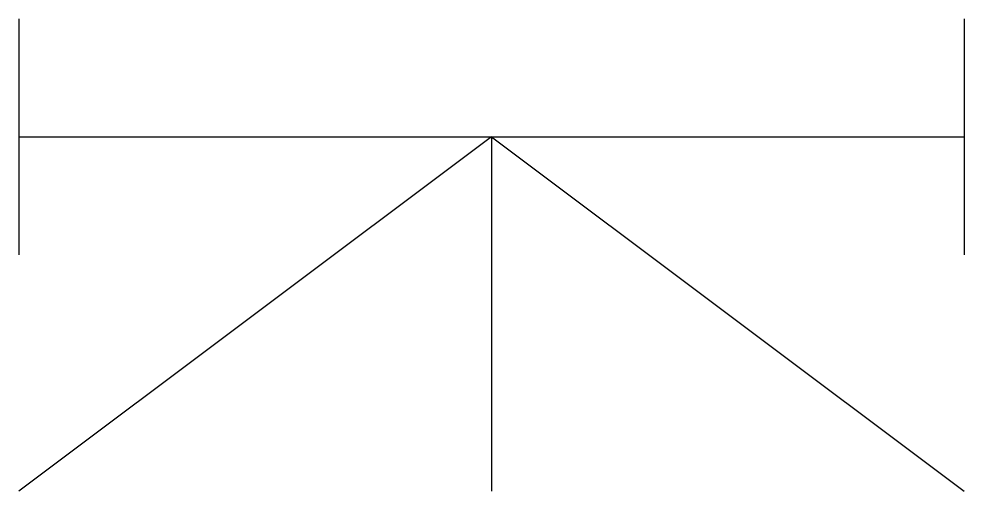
# Model space of a CAD drawing. Extents: x 2.8 to 13.4, y -2.8 to 2.5.
import ezdxf

# ---------------------------------------------------------------- set-up
doc = ezdxf.new("R2010")
doc.units = 0
doc.layers.add('DEFAULT_255_2_778', color=255, linetype='CONTINUOUS')

msp = doc.modelspace()

# ---------------------------------------------------------------- linework, layer by layer
at = {"layer": 'DEFAULT_255_2_778'}
for p, q in [((2.778, 2.514), (2.778, -0.132)), ((13.361, 2.514), (13.361, -0.132)), ((2.778, 1.191), (13.361, 1.191)), ((8.07, 1.191), (2.778, -2.778)), ((8.07, 1.191), (8.07, -2.778)), ((8.07, 1.191), (13.361, -2.778))]:
    msp.add_line(p, q, dxfattribs=at)

doc.saveas('drawing.dxf')
